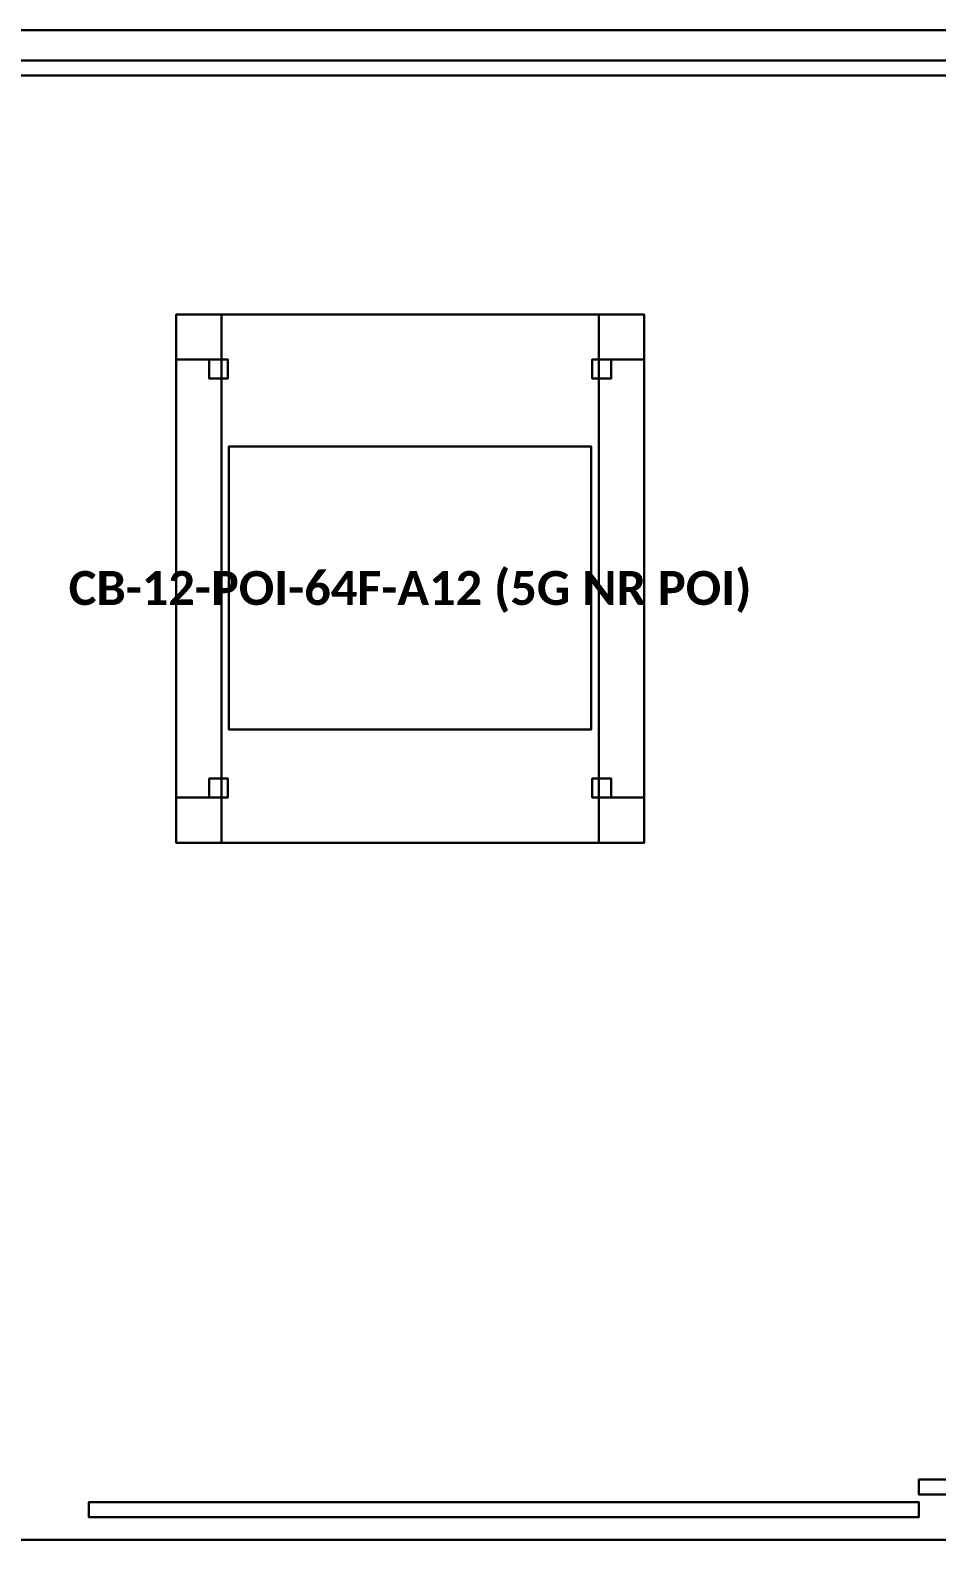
# Model space of a CAD drawing. Header units: millimetres. Extents: x -12500 to 12500, y -33223 to 2000.
# Drawn here: x -4228 to -3026, y 0 to 2000 of the extents above; entities that cross this region are included whole.
import ezdxf
from ezdxf.enums import TextEntityAlignment as Align

# ---------------------------------------------------------------- set-up
doc = ezdxf.new("R2010")
doc.units = ezdxf.units.MM
for name, color, linetype in [('EKP_POI_MODULLERI', 40, 'CONTINUOUS'), ('EKP_POI_TASIYICI_SASE', 30, 'CONTINUOUS'), ('KORKULUK_KAPI', 4, 'CONTINUOUS'), ('ZEMIN_PLATFORM', 8, 'CONTINUOUS')]:
    doc.layers.add(name, color=color, linetype=linetype)
doc.styles.get("Standard").update_dxf_attribs({"font": 'calibrib.ttf'})

msp = doc.modelspace()

# ---------------------------------------------------------------- linework, layer by layer
at = {"layer": 'EKP_POI_MODULLERI'}
for p, q in [((-3484.1, 1448.5, 203.5), (-3964.1, 1448.5, 203.5)), ((-3964.1, 1448.5, 203.5), (-3964.1, 1073.5, 203.5)), ((-3484.1, 1448.5, 467.5), (-3964.1, 1448.5, 467.5)), ((-3964.1, 1448.5, 467.5), (-3964.1, 1073.5, 467.5)), ((-3964.1, 1448.5, 203.5), (-3964.1, 1448.5, 467.5)), ((-3484.1, 1448.5, 633.5), (-3964.1, 1448.5, 633.5)), ((-3964.1, 1448.5, 633.5), (-3964.1, 1073.5, 633.5)), ((-3484.1, 1448.5, 897.5), (-3964.1, 1448.5, 897.5)), ((-3964.1, 1448.5, 897.5), (-3964.1, 1073.5, 897.5)), ((-3964.1, 1448.5, 633.5), (-3964.1, 1448.5, 897.5)), ((-3484.1, 1073.5, 203.5), (-3484.1, 1448.5, 203.5)), ((-3484.1, 1073.5, 467.5), (-3484.1, 1448.5, 467.5)), ((-3484.1, 1448.5, 203.5), (-3484.1, 1448.5, 467.5)), ((-3484.1, 1073.5, 633.5), (-3484.1, 1448.5, 633.5)), ((-3484.1, 1073.5, 897.5), (-3484.1, 1448.5, 897.5)), ((-3484.1, 1448.5, 633.5), (-3484.1, 1448.5, 897.5)), ((-3964.1, 1073.5, 203.5), (-3484.1, 1073.5, 203.5)), ((-3964.1, 1073.5, 467.5), (-3484.1, 1073.5, 467.5)), ((-3964.1, 1073.5, 203.5), (-3964.1, 1073.5, 467.5)), ((-3964.1, 1073.5, 633.5), (-3484.1, 1073.5, 633.5)), ((-3964.1, 1073.5, 897.5), (-3484.1, 1073.5, 897.5)), ((-3964.1, 1073.5, 633.5), (-3964.1, 1073.5, 897.5)), ((-3484.1, 1073.5, 203.5), (-3484.1, 1073.5, 467.5)), ((-3484.1, 1073.5, 633.5), (-3484.1, 1073.5, 897.5))]:
    msp.add_line(p, q, dxfattribs=at)
for points in [[(-3964.1, 1073.5, 203.5), (-3484.1, 1073.5, 203.5), (-3484.1, 1448.5, 203.5), (-3964.1, 1448.5, 203.5)], [(-3964.1, 1073.5, 467.5), (-3484.1, 1073.5, 467.5), (-3484.1, 1448.5, 467.5), (-3964.1, 1448.5, 467.5)], [(-3964.1, 1448.5, 203.5), (-3484.1, 1448.5, 203.5), (-3484.1, 1448.5, 467.5), (-3964.1, 1448.5, 467.5)], [(-3964.1, 1073.5, 203.5), (-3964.1, 1448.5, 203.5), (-3964.1, 1448.5, 467.5), (-3964.1, 1073.5, 467.5)], [(-3964.1, 1073.5, 633.5), (-3484.1, 1073.5, 633.5), (-3484.1, 1448.5, 633.5), (-3964.1, 1448.5, 633.5)], [(-3964.1, 1073.5, 897.5), (-3484.1, 1073.5, 897.5), (-3484.1, 1448.5, 897.5), (-3964.1, 1448.5, 897.5)], [(-3964.1, 1448.5, 633.5), (-3484.1, 1448.5, 633.5), (-3484.1, 1448.5, 897.5), (-3964.1, 1448.5, 897.5)], [(-3964.1, 1073.5, 633.5), (-3964.1, 1448.5, 633.5), (-3964.1, 1448.5, 897.5), (-3964.1, 1073.5, 897.5)], [(-3484.1, 1073.5, 203.5), (-3484.1, 1448.5, 203.5), (-3484.1, 1448.5, 467.5), (-3484.1, 1073.5, 467.5)], [(-3484.1, 1073.5, 633.5), (-3484.1, 1448.5, 633.5), (-3484.1, 1448.5, 897.5), (-3484.1, 1073.5, 897.5)], [(-3964.1, 1073.5, 203.5), (-3484.1, 1073.5, 203.5), (-3484.1, 1073.5, 467.5), (-3964.1, 1073.5, 467.5)], [(-3964.1, 1073.5, 633.5), (-3484.1, 1073.5, 633.5), (-3484.1, 1073.5, 897.5), (-3964.1, 1073.5, 897.5)]]:
    msp.add_3dface(points, dxfattribs=at)
at = {"layer": 'EKP_POI_TASIYICI_SASE'}
for p, q in [((-3414.1, 1623.5, 0), (-4034.1, 1623.5, 0)), ((-4034.1, 1623.5, 0), (-4034.1, 923.5, 0)), ((-3414.1, 1623.5, 100), (-4034.1, 1623.5, 100)), ((-4034.1, 1623.5, 100), (-4034.1, 923.5, 100)), ((-4034.1, 1623.5, 0), (-4034.1, 1623.5, 100)), ((-3974.1, 1623.5, 100), (-4034.1, 1623.5, 100)), ((-4034.1, 1623.5, 100), (-4034.1, 1563.5, 100)), ((-3974.1, 1623.5, 940), (-4034.1, 1623.5, 940)), ((-4034.1, 1623.5, 940), (-4034.1, 1563.5, 940)), ((-4034.1, 1623.5, 100), (-4034.1, 1623.5, 940)), ((-3414.1, 1623.5, 940), (-4034.1, 1623.5, 940)), ((-4034.1, 1623.5, 940), (-4034.1, 923.5, 940)), ((-3414.1, 1623.5, 1000), (-4034.1, 1623.5, 1000)), ((-4034.1, 1623.5, 1000), (-4034.1, 923.5, 1000)), ((-4034.1, 1623.5, 940), (-4034.1, 1623.5, 1000)), ((-3974.1, 1563.5, 100), (-3974.1, 1623.5, 100)), ((-3974.1, 1563.5, 940), (-3974.1, 1623.5, 940)), ((-3974.1, 1623.5, 100), (-3974.1, 1623.5, 940)), ((-3414.1, 1623.5, 100), (-3474.1, 1623.5, 100)), ((-3474.1, 1623.5, 100), (-3474.1, 1563.5, 100)), ((-3414.1, 1623.5, 940), (-3474.1, 1623.5, 940)), ((-3474.1, 1623.5, 940), (-3474.1, 1563.5, 940)), ((-3474.1, 1623.5, 100), (-3474.1, 1623.5, 940)), ((-3414.1, 923.5, 0), (-3414.1, 1623.5, 0)), ((-3414.1, 923.5, 100), (-3414.1, 1623.5, 100)), ((-3414.1, 1623.5, 0), (-3414.1, 1623.5, 100)), ((-3414.1, 1563.5, 100), (-3414.1, 1623.5, 100)), ((-3414.1, 1563.5, 940), (-3414.1, 1623.5, 940)), ((-3414.1, 1623.5, 100), (-3414.1, 1623.5, 940)), ((-3414.1, 923.5, 940), (-3414.1, 1623.5, 940)), ((-3414.1, 923.5, 1000), (-3414.1, 1623.5, 1000)), ((-3414.1, 1623.5, 940), (-3414.1, 1623.5, 1000)), ((-4034.1, 1563.5, 100), (-3974.1, 1563.5, 100)), ((-4034.1, 1563.5, 940), (-3974.1, 1563.5, 940)), ((-4034.1, 1563.5, 100), (-4034.1, 1563.5, 940)), ((-3974.1, 1563.5, 140), (-4034.1, 1563.5, 140)), ((-4034.1, 1563.5, 140), (-4034.1, 983.5, 140)), ((-3974.1, 1563.5, 180), (-4034.1, 1563.5, 180)), ((-4034.1, 1563.5, 180), (-4034.1, 983.5, 180)), ((-4034.1, 1563.5, 140), (-4034.1, 1563.5, 180)), ((-3974.1, 1563.5, 500), (-4034.1, 1563.5, 500)), ((-4034.1, 1563.5, 500), (-4034.1, 983.5, 500)), ((-3974.1, 1563.5, 540), (-4034.1, 1563.5, 540)), ((-4034.1, 1563.5, 540), (-4034.1, 983.5, 540)), ((-4034.1, 1563.5, 500), (-4034.1, 1563.5, 540)), ((-3974.1, 1563.5, 880), (-4034.1, 1563.5, 880)), ((-4034.1, 1563.5, 880), (-4034.1, 983.5, 880)), ((-3974.1, 1563.5, 920), (-4034.1, 1563.5, 920)), ((-4034.1, 1563.5, 920), (-4034.1, 983.5, 920)), ((-4034.1, 1563.5, 880), (-4034.1, 1563.5, 920)), ((-3965.4, 1563.5, 100), (-3990.4, 1563.5, 100)), ((-3990.4, 1563.5, 100), (-3990.4, 1538.5, 100)), ((-3965.4, 1563.5, 940), (-3990.4, 1563.5, 940)), ((-3990.4, 1563.5, 940), (-3990.4, 1538.5, 940)), ((-3990.4, 1563.5, 100), (-3990.4, 1563.5, 940)), ((-3974.1, 1563.5, 100), (-3974.1, 1563.5, 940)), ((-3974.1, 983.5, 140), (-3974.1, 1563.5, 140)), ((-3974.1, 983.5, 180), (-3974.1, 1563.5, 180)), ((-3974.1, 1563.5, 140), (-3974.1, 1563.5, 180)), ((-3974.1, 983.5, 500), (-3974.1, 1563.5, 500)), ((-3974.1, 983.5, 540), (-3974.1, 1563.5, 540)), ((-3974.1, 1563.5, 500), (-3974.1, 1563.5, 540)), ((-3974.1, 983.5, 880), (-3974.1, 1563.5, 880)), ((-3974.1, 983.5, 920), (-3974.1, 1563.5, 920)), ((-3974.1, 1563.5, 880), (-3974.1, 1563.5, 920)), ((-3965.4, 1538.5, 100), (-3965.4, 1563.5, 100)), ((-3965.4, 1538.5, 940), (-3965.4, 1563.5, 940)), ((-3965.4, 1563.5, 100), (-3965.4, 1563.5, 940)), ((-3457.8, 1563.5, 100), (-3482.8, 1563.5, 100)), ((-3482.8, 1563.5, 100), (-3482.8, 1538.5, 100)), ((-3457.8, 1563.5, 940), (-3482.8, 1563.5, 940)), ((-3482.8, 1563.5, 940), (-3482.8, 1538.5, 940)), ((-3482.8, 1563.5, 100), (-3482.8, 1563.5, 940)), ((-3474.1, 1563.5, 100), (-3414.1, 1563.5, 100)), ((-3474.1, 1563.5, 940), (-3414.1, 1563.5, 940)), ((-3474.1, 1563.5, 100), (-3474.1, 1563.5, 940)), ((-3414.1, 1563.5, 140), (-3474.1, 1563.5, 140)), ((-3474.1, 1563.5, 140), (-3474.1, 983.5, 140)), ((-3414.1, 1563.5, 180), (-3474.1, 1563.5, 180)), ((-3474.1, 1563.5, 180), (-3474.1, 983.5, 180)), ((-3474.1, 1563.5, 140), (-3474.1, 1563.5, 180)), ((-3414.1, 1563.5, 500), (-3474.1, 1563.5, 500)), ((-3474.1, 1563.5, 500), (-3474.1, 983.5, 500)), ((-3414.1, 1563.5, 540), (-3474.1, 1563.5, 540)), ((-3474.1, 1563.5, 540), (-3474.1, 983.5, 540)), ((-3474.1, 1563.5, 500), (-3474.1, 1563.5, 540)), ((-3414.1, 1563.5, 880), (-3474.1, 1563.5, 880)), ((-3474.1, 1563.5, 880), (-3474.1, 983.5, 880)), ((-3414.1, 1563.5, 920), (-3474.1, 1563.5, 920)), ((-3474.1, 1563.5, 920), (-3474.1, 983.5, 920)), ((-3474.1, 1563.5, 880), (-3474.1, 1563.5, 920)), ((-3457.8, 1538.5, 100), (-3457.8, 1563.5, 100)), ((-3457.8, 1538.5, 940), (-3457.8, 1563.5, 940)), ((-3457.8, 1563.5, 100), (-3457.8, 1563.5, 940)), ((-3414.1, 1563.5, 100), (-3414.1, 1563.5, 940)), ((-3414.1, 983.5, 140), (-3414.1, 1563.5, 140)), ((-3414.1, 983.5, 180), (-3414.1, 1563.5, 180)), ((-3414.1, 1563.5, 140), (-3414.1, 1563.5, 180)), ((-3414.1, 983.5, 500), (-3414.1, 1563.5, 500)), ((-3414.1, 983.5, 540), (-3414.1, 1563.5, 540)), ((-3414.1, 1563.5, 500), (-3414.1, 1563.5, 540)), ((-3414.1, 983.5, 880), (-3414.1, 1563.5, 880)), ((-3414.1, 983.5, 920), (-3414.1, 1563.5, 920)), ((-3414.1, 1563.5, 880), (-3414.1, 1563.5, 920)), ((-3990.4, 1538.5, 100), (-3965.4, 1538.5, 100)), ((-3990.4, 1538.5, 940), (-3965.4, 1538.5, 940)), ((-3990.4, 1538.5, 100), (-3990.4, 1538.5, 940)), ((-3965.4, 1538.5, 100), (-3965.4, 1538.5, 940)), ((-3482.8, 1538.5, 100), (-3457.8, 1538.5, 100)), ((-3482.8, 1538.5, 940), (-3457.8, 1538.5, 940)), ((-3482.8, 1538.5, 100), (-3482.8, 1538.5, 940)), ((-3457.8, 1538.5, 100), (-3457.8, 1538.5, 940)), ((-3965.4, 1008.5, 100), (-3990.4, 1008.5, 100)), ((-3990.4, 1008.5, 100), (-3990.4, 983.5, 100)), ((-3965.4, 1008.5, 940), (-3990.4, 1008.5, 940)), ((-3990.4, 1008.5, 940), (-3990.4, 983.5, 940)), ((-3990.4, 1008.5, 100), (-3990.4, 1008.5, 940)), ((-3965.4, 983.5, 100), (-3965.4, 1008.5, 100)), ((-3965.4, 983.5, 940), (-3965.4, 1008.5, 940)), ((-3965.4, 1008.5, 100), (-3965.4, 1008.5, 940)), ((-3457.8, 1008.5, 100), (-3482.8, 1008.5, 100)), ((-3482.8, 1008.5, 100), (-3482.8, 983.5, 100)), ((-3457.8, 1008.5, 940), (-3482.8, 1008.5, 940)), ((-3482.8, 1008.5, 940), (-3482.8, 983.5, 940)), ((-3482.8, 1008.5, 100), (-3482.8, 1008.5, 940)), ((-3457.8, 983.5, 100), (-3457.8, 1008.5, 100)), ((-3457.8, 983.5, 940), (-3457.8, 1008.5, 940)), ((-3457.8, 1008.5, 100), (-3457.8, 1008.5, 940)), ((-3974.1, 983.5, 100), (-4034.1, 983.5, 100)), ((-4034.1, 983.5, 100), (-4034.1, 923.5, 100)), ((-3974.1, 983.5, 940), (-4034.1, 983.5, 940)), ((-4034.1, 983.5, 940), (-4034.1, 923.5, 940)), ((-4034.1, 983.5, 100), (-4034.1, 983.5, 940)), ((-4034.1, 983.5, 140), (-3974.1, 983.5, 140)), ((-4034.1, 983.5, 180), (-3974.1, 983.5, 180)), ((-4034.1, 983.5, 140), (-4034.1, 983.5, 180)), ((-4034.1, 983.5, 500), (-3974.1, 983.5, 500)), ((-4034.1, 983.5, 540), (-3974.1, 983.5, 540)), ((-4034.1, 983.5, 500), (-4034.1, 983.5, 540)), ((-4034.1, 983.5, 880), (-3974.1, 983.5, 880)), ((-4034.1, 983.5, 920), (-3974.1, 983.5, 920)), ((-4034.1, 983.5, 880), (-4034.1, 983.5, 920)), ((-3990.4, 983.5, 100), (-3965.4, 983.5, 100)), ((-3990.4, 983.5, 940), (-3965.4, 983.5, 940)), ((-3990.4, 983.5, 100), (-3990.4, 983.5, 940)), ((-3974.1, 923.5, 100), (-3974.1, 983.5, 100)), ((-3974.1, 923.5, 940), (-3974.1, 983.5, 940)), ((-3974.1, 983.5, 100), (-3974.1, 983.5, 940)), ((-3974.1, 983.5, 140), (-3974.1, 983.5, 180)), ((-3974.1, 983.5, 500), (-3974.1, 983.5, 540)), ((-3974.1, 983.5, 880), (-3974.1, 983.5, 920)), ((-3965.4, 983.5, 100), (-3965.4, 983.5, 940)), ((-3482.8, 983.5, 100), (-3457.8, 983.5, 100)), ((-3482.8, 983.5, 940), (-3457.8, 983.5, 940)), ((-3482.8, 983.5, 100), (-3482.8, 983.5, 940)), ((-3414.1, 983.5, 100), (-3474.1, 983.5, 100)), ((-3474.1, 983.5, 100), (-3474.1, 923.5, 100)), ((-3414.1, 983.5, 940), (-3474.1, 983.5, 940)), ((-3474.1, 983.5, 940), (-3474.1, 923.5, 940)), ((-3474.1, 983.5, 100), (-3474.1, 983.5, 940)), ((-3474.1, 983.5, 140), (-3414.1, 983.5, 140)), ((-3474.1, 983.5, 180), (-3414.1, 983.5, 180)), ((-3474.1, 983.5, 140), (-3474.1, 983.5, 180)), ((-3474.1, 983.5, 500), (-3414.1, 983.5, 500)), ((-3474.1, 983.5, 540), (-3414.1, 983.5, 540)), ((-3474.1, 983.5, 500), (-3474.1, 983.5, 540)), ((-3474.1, 983.5, 880), (-3414.1, 983.5, 880)), ((-3474.1, 983.5, 920), (-3414.1, 983.5, 920)), ((-3474.1, 983.5, 880), (-3474.1, 983.5, 920)), ((-3457.8, 983.5, 100), (-3457.8, 983.5, 940)), ((-3414.1, 923.5, 100), (-3414.1, 983.5, 100)), ((-3414.1, 923.5, 940), (-3414.1, 983.5, 940)), ((-3414.1, 983.5, 100), (-3414.1, 983.5, 940)), ((-3414.1, 983.5, 140), (-3414.1, 983.5, 180)), ((-3414.1, 983.5, 500), (-3414.1, 983.5, 540)), ((-3414.1, 983.5, 880), (-3414.1, 983.5, 920)), ((-4034.1, 923.5, 0), (-3414.1, 923.5, 0)), ((-4034.1, 923.5, 100), (-3414.1, 923.5, 100)), ((-4034.1, 923.5, 0), (-4034.1, 923.5, 100)), ((-4034.1, 923.5, 100), (-3974.1, 923.5, 100)), ((-4034.1, 923.5, 940), (-3974.1, 923.5, 940)), ((-4034.1, 923.5, 100), (-4034.1, 923.5, 940)), ((-4034.1, 923.5, 940), (-3414.1, 923.5, 940)), ((-4034.1, 923.5, 1000), (-3414.1, 923.5, 1000)), ((-4034.1, 923.5, 940), (-4034.1, 923.5, 1000)), ((-3974.1, 923.5, 100), (-3974.1, 923.5, 940)), ((-3474.1, 923.5, 100), (-3414.1, 923.5, 100)), ((-3474.1, 923.5, 940), (-3414.1, 923.5, 940)), ((-3474.1, 923.5, 100), (-3474.1, 923.5, 940)), ((-3414.1, 923.5, 0), (-3414.1, 923.5, 100)), ((-3414.1, 923.5, 100), (-3414.1, 923.5, 940)), ((-3414.1, 923.5, 940), (-3414.1, 923.5, 1000))]:
    msp.add_line(p, q, dxfattribs=at)
for points in [[(-4034.1, 923.5, 0), (-3414.1, 923.5, 0), (-3414.1, 1623.5, 0), (-4034.1, 1623.5, 0)], [(-4034.1, 923.5, 100), (-3414.1, 923.5, 100), (-3414.1, 1623.5, 100), (-4034.1, 1623.5, 100)], [(-4034.1, 1623.5, 0), (-3414.1, 1623.5, 0), (-3414.1, 1623.5, 100), (-4034.1, 1623.5, 100)], [(-4034.1, 923.5, 0), (-4034.1, 1623.5, 0), (-4034.1, 1623.5, 100), (-4034.1, 923.5, 100)], [(-4034.1, 1563.5, 100), (-3974.1, 1563.5, 100), (-3974.1, 1623.5, 100), (-4034.1, 1623.5, 100)], [(-4034.1, 1563.5, 940), (-3974.1, 1563.5, 940), (-3974.1, 1623.5, 940), (-4034.1, 1623.5, 940)], [(-4034.1, 1623.5, 100), (-3974.1, 1623.5, 100), (-3974.1, 1623.5, 940), (-4034.1, 1623.5, 940)], [(-4034.1, 1563.5, 100), (-4034.1, 1623.5, 100), (-4034.1, 1623.5, 940), (-4034.1, 1563.5, 940)], [(-4034.1, 923.5, 940), (-3414.1, 923.5, 940), (-3414.1, 1623.5, 940), (-4034.1, 1623.5, 940)], [(-4034.1, 923.5, 1000), (-3414.1, 923.5, 1000), (-3414.1, 1623.5, 1000), (-4034.1, 1623.5, 1000)], [(-4034.1, 1623.5, 940), (-3414.1, 1623.5, 940), (-3414.1, 1623.5, 1000), (-4034.1, 1623.5, 1000)], [(-4034.1, 923.5, 940), (-4034.1, 1623.5, 940), (-4034.1, 1623.5, 1000), (-4034.1, 923.5, 1000)], [(-3974.1, 1563.5, 100), (-3974.1, 1623.5, 100), (-3974.1, 1623.5, 940), (-3974.1, 1563.5, 940)], [(-3474.1, 1563.5, 100), (-3414.1, 1563.5, 100), (-3414.1, 1623.5, 100), (-3474.1, 1623.5, 100)], [(-3474.1, 1563.5, 940), (-3414.1, 1563.5, 940), (-3414.1, 1623.5, 940), (-3474.1, 1623.5, 940)], [(-3474.1, 1623.5, 100), (-3414.1, 1623.5, 100), (-3414.1, 1623.5, 940), (-3474.1, 1623.5, 940)], [(-3474.1, 1563.5, 100), (-3474.1, 1623.5, 100), (-3474.1, 1623.5, 940), (-3474.1, 1563.5, 940)], [(-3414.1, 923.5, 0), (-3414.1, 1623.5, 0), (-3414.1, 1623.5, 100), (-3414.1, 923.5, 100)], [(-3414.1, 1563.5, 100), (-3414.1, 1623.5, 100), (-3414.1, 1623.5, 940), (-3414.1, 1563.5, 940)], [(-3414.1, 923.5, 940), (-3414.1, 1623.5, 940), (-3414.1, 1623.5, 1000), (-3414.1, 923.5, 1000)], [(-4034.1, 1563.5, 100), (-3974.1, 1563.5, 100), (-3974.1, 1563.5, 940), (-4034.1, 1563.5, 940)], [(-4034.1, 983.5, 140), (-3974.1, 983.5, 140), (-3974.1, 1563.5, 140), (-4034.1, 1563.5, 140)], [(-4034.1, 983.5, 180), (-3974.1, 983.5, 180), (-3974.1, 1563.5, 180), (-4034.1, 1563.5, 180)], [(-4034.1, 1563.5, 140), (-3974.1, 1563.5, 140), (-3974.1, 1563.5, 180), (-4034.1, 1563.5, 180)], [(-4034.1, 983.5, 140), (-4034.1, 1563.5, 140), (-4034.1, 1563.5, 180), (-4034.1, 983.5, 180)], [(-4034.1, 983.5, 500), (-3974.1, 983.5, 500), (-3974.1, 1563.5, 500), (-4034.1, 1563.5, 500)], [(-4034.1, 983.5, 540), (-3974.1, 983.5, 540), (-3974.1, 1563.5, 540), (-4034.1, 1563.5, 540)], [(-4034.1, 1563.5, 500), (-3974.1, 1563.5, 500), (-3974.1, 1563.5, 540), (-4034.1, 1563.5, 540)], [(-4034.1, 983.5, 500), (-4034.1, 1563.5, 500), (-4034.1, 1563.5, 540), (-4034.1, 983.5, 540)], [(-4034.1, 983.5, 880), (-3974.1, 983.5, 880), (-3974.1, 1563.5, 880), (-4034.1, 1563.5, 880)], [(-4034.1, 983.5, 920), (-3974.1, 983.5, 920), (-3974.1, 1563.5, 920), (-4034.1, 1563.5, 920)], [(-4034.1, 1563.5, 880), (-3974.1, 1563.5, 880), (-3974.1, 1563.5, 920), (-4034.1, 1563.5, 920)], [(-4034.1, 983.5, 880), (-4034.1, 1563.5, 880), (-4034.1, 1563.5, 920), (-4034.1, 983.5, 920)], [(-3990.4, 1538.5, 100), (-3965.4, 1538.5, 100), (-3965.4, 1563.5, 100), (-3990.4, 1563.5, 100)], [(-3990.4, 1538.5, 940), (-3965.4, 1538.5, 940), (-3965.4, 1563.5, 940), (-3990.4, 1563.5, 940)], [(-3990.4, 1563.5, 100), (-3965.4, 1563.5, 100), (-3965.4, 1563.5, 940), (-3990.4, 1563.5, 940)], [(-3990.4, 1538.5, 100), (-3990.4, 1563.5, 100), (-3990.4, 1563.5, 940), (-3990.4, 1538.5, 940)], [(-3974.1, 983.5, 140), (-3974.1, 1563.5, 140), (-3974.1, 1563.5, 180), (-3974.1, 983.5, 180)], [(-3974.1, 983.5, 500), (-3974.1, 1563.5, 500), (-3974.1, 1563.5, 540), (-3974.1, 983.5, 540)], [(-3974.1, 983.5, 880), (-3974.1, 1563.5, 880), (-3974.1, 1563.5, 920), (-3974.1, 983.5, 920)], [(-3965.4, 1538.5, 100), (-3965.4, 1563.5, 100), (-3965.4, 1563.5, 940), (-3965.4, 1538.5, 940)], [(-3482.8, 1538.5, 100), (-3457.8, 1538.5, 100), (-3457.8, 1563.5, 100), (-3482.8, 1563.5, 100)], [(-3482.8, 1538.5, 940), (-3457.8, 1538.5, 940), (-3457.8, 1563.5, 940), (-3482.8, 1563.5, 940)], [(-3482.8, 1563.5, 100), (-3457.8, 1563.5, 100), (-3457.8, 1563.5, 940), (-3482.8, 1563.5, 940)], [(-3482.8, 1538.5, 100), (-3482.8, 1563.5, 100), (-3482.8, 1563.5, 940), (-3482.8, 1538.5, 940)], [(-3474.1, 1563.5, 100), (-3414.1, 1563.5, 100), (-3414.1, 1563.5, 940), (-3474.1, 1563.5, 940)], [(-3474.1, 983.5, 140), (-3414.1, 983.5, 140), (-3414.1, 1563.5, 140), (-3474.1, 1563.5, 140)], [(-3474.1, 983.5, 180), (-3414.1, 983.5, 180), (-3414.1, 1563.5, 180), (-3474.1, 1563.5, 180)], [(-3474.1, 1563.5, 140), (-3414.1, 1563.5, 140), (-3414.1, 1563.5, 180), (-3474.1, 1563.5, 180)], [(-3474.1, 983.5, 140), (-3474.1, 1563.5, 140), (-3474.1, 1563.5, 180), (-3474.1, 983.5, 180)], [(-3474.1, 983.5, 500), (-3414.1, 983.5, 500), (-3414.1, 1563.5, 500), (-3474.1, 1563.5, 500)], [(-3474.1, 983.5, 540), (-3414.1, 983.5, 540), (-3414.1, 1563.5, 540), (-3474.1, 1563.5, 540)], [(-3474.1, 1563.5, 500), (-3414.1, 1563.5, 500), (-3414.1, 1563.5, 540), (-3474.1, 1563.5, 540)], [(-3474.1, 983.5, 500), (-3474.1, 1563.5, 500), (-3474.1, 1563.5, 540), (-3474.1, 983.5, 540)], [(-3474.1, 983.5, 880), (-3414.1, 983.5, 880), (-3414.1, 1563.5, 880), (-3474.1, 1563.5, 880)], [(-3474.1, 983.5, 920), (-3414.1, 983.5, 920), (-3414.1, 1563.5, 920), (-3474.1, 1563.5, 920)], [(-3474.1, 1563.5, 880), (-3414.1, 1563.5, 880), (-3414.1, 1563.5, 920), (-3474.1, 1563.5, 920)], [(-3474.1, 983.5, 880), (-3474.1, 1563.5, 880), (-3474.1, 1563.5, 920), (-3474.1, 983.5, 920)], [(-3457.8, 1538.5, 100), (-3457.8, 1563.5, 100), (-3457.8, 1563.5, 940), (-3457.8, 1538.5, 940)], [(-3414.1, 983.5, 140), (-3414.1, 1563.5, 140), (-3414.1, 1563.5, 180), (-3414.1, 983.5, 180)], [(-3414.1, 983.5, 500), (-3414.1, 1563.5, 500), (-3414.1, 1563.5, 540), (-3414.1, 983.5, 540)], [(-3414.1, 983.5, 880), (-3414.1, 1563.5, 880), (-3414.1, 1563.5, 920), (-3414.1, 983.5, 920)], [(-3990.4, 1538.5, 100), (-3965.4, 1538.5, 100), (-3965.4, 1538.5, 940), (-3990.4, 1538.5, 940)], [(-3482.8, 1538.5, 100), (-3457.8, 1538.5, 100), (-3457.8, 1538.5, 940), (-3482.8, 1538.5, 940)], [(-3990.4, 983.5, 100), (-3965.4, 983.5, 100), (-3965.4, 1008.5, 100), (-3990.4, 1008.5, 100)], [(-3990.4, 983.5, 940), (-3965.4, 983.5, 940), (-3965.4, 1008.5, 940), (-3990.4, 1008.5, 940)], [(-3990.4, 1008.5, 100), (-3965.4, 1008.5, 100), (-3965.4, 1008.5, 940), (-3990.4, 1008.5, 940)], [(-3990.4, 983.5, 100), (-3990.4, 1008.5, 100), (-3990.4, 1008.5, 940), (-3990.4, 983.5, 940)], [(-3965.4, 983.5, 100), (-3965.4, 1008.5, 100), (-3965.4, 1008.5, 940), (-3965.4, 983.5, 940)], [(-3482.8, 983.5, 100), (-3457.8, 983.5, 100), (-3457.8, 1008.5, 100), (-3482.8, 1008.5, 100)], [(-3482.8, 983.5, 940), (-3457.8, 983.5, 940), (-3457.8, 1008.5, 940), (-3482.8, 1008.5, 940)], [(-3482.8, 1008.5, 100), (-3457.8, 1008.5, 100), (-3457.8, 1008.5, 940), (-3482.8, 1008.5, 940)], [(-3482.8, 983.5, 100), (-3482.8, 1008.5, 100), (-3482.8, 1008.5, 940), (-3482.8, 983.5, 940)], [(-3457.8, 983.5, 100), (-3457.8, 1008.5, 100), (-3457.8, 1008.5, 940), (-3457.8, 983.5, 940)], [(-4034.1, 923.5, 100), (-3974.1, 923.5, 100), (-3974.1, 983.5, 100), (-4034.1, 983.5, 100)], [(-4034.1, 923.5, 940), (-3974.1, 923.5, 940), (-3974.1, 983.5, 940), (-4034.1, 983.5, 940)], [(-4034.1, 983.5, 100), (-3974.1, 983.5, 100), (-3974.1, 983.5, 940), (-4034.1, 983.5, 940)], [(-4034.1, 923.5, 100), (-4034.1, 983.5, 100), (-4034.1, 983.5, 940), (-4034.1, 923.5, 940)], [(-4034.1, 983.5, 140), (-3974.1, 983.5, 140), (-3974.1, 983.5, 180), (-4034.1, 983.5, 180)], [(-4034.1, 983.5, 500), (-3974.1, 983.5, 500), (-3974.1, 983.5, 540), (-4034.1, 983.5, 540)], [(-4034.1, 983.5, 880), (-3974.1, 983.5, 880), (-3974.1, 983.5, 920), (-4034.1, 983.5, 920)], [(-3990.4, 983.5, 100), (-3965.4, 983.5, 100), (-3965.4, 983.5, 940), (-3990.4, 983.5, 940)], [(-3974.1, 923.5, 100), (-3974.1, 983.5, 100), (-3974.1, 983.5, 940), (-3974.1, 923.5, 940)], [(-3482.8, 983.5, 100), (-3457.8, 983.5, 100), (-3457.8, 983.5, 940), (-3482.8, 983.5, 940)], [(-3474.1, 923.5, 100), (-3414.1, 923.5, 100), (-3414.1, 983.5, 100), (-3474.1, 983.5, 100)], [(-3474.1, 923.5, 940), (-3414.1, 923.5, 940), (-3414.1, 983.5, 940), (-3474.1, 983.5, 940)], [(-3474.1, 983.5, 100), (-3414.1, 983.5, 100), (-3414.1, 983.5, 940), (-3474.1, 983.5, 940)], [(-3474.1, 923.5, 100), (-3474.1, 983.5, 100), (-3474.1, 983.5, 940), (-3474.1, 923.5, 940)], [(-3474.1, 983.5, 140), (-3414.1, 983.5, 140), (-3414.1, 983.5, 180), (-3474.1, 983.5, 180)], [(-3474.1, 983.5, 500), (-3414.1, 983.5, 500), (-3414.1, 983.5, 540), (-3474.1, 983.5, 540)], [(-3474.1, 983.5, 880), (-3414.1, 983.5, 880), (-3414.1, 983.5, 920), (-3474.1, 983.5, 920)], [(-3414.1, 923.5, 100), (-3414.1, 983.5, 100), (-3414.1, 983.5, 940), (-3414.1, 923.5, 940)], [(-4034.1, 923.5, 0), (-3414.1, 923.5, 0), (-3414.1, 923.5, 100), (-4034.1, 923.5, 100)], [(-4034.1, 923.5, 100), (-3974.1, 923.5, 100), (-3974.1, 923.5, 940), (-4034.1, 923.5, 940)], [(-4034.1, 923.5, 940), (-3414.1, 923.5, 940), (-3414.1, 923.5, 1000), (-4034.1, 923.5, 1000)], [(-3474.1, 923.5, 100), (-3414.1, 923.5, 100), (-3414.1, 923.5, 940), (-3474.1, 923.5, 940)]]:
    msp.add_3dface(points, dxfattribs=at)
at = {"layer": 'KORKULUK_KAPI'}
for p, q in [((-1800, 1960), (-4300, 1960)), ((-1800, 1960, 1700), (-4300, 1960, 1700)), ((-4300, 1940), (-1800, 1940)), ((-4300, 1940, 1700), (-1800, 1940, 1700)), ((-1950, 80, 20), (-3050, 80, 20)), ((-3050, 80, 20), (-3050, 60, 20)), ((-1950, 80, 1680), (-3050, 80, 1680)), ((-3050, 80, 1680), (-3050, 60, 1680)), ((-3050, 80, 20), (-3050, 80, 1680)), ((-3050, 60, 20), (-1950, 60, 20)), ((-3050, 60, 1680), (-1950, 60, 1680)), ((-3050, 60, 20), (-3050, 60, 1680)), ((-3050, 50, 20), (-4150, 50, 20)), ((-4150, 50, 20), (-4150, 30, 20)), ((-3050, 50, 1680), (-4150, 50, 1680)), ((-4150, 50, 1680), (-4150, 30, 1680)), ((-4150, 50, 20), (-4150, 50, 1680)), ((-3050, 30, 20), (-3050, 50, 20)), ((-3050, 30, 1680), (-3050, 50, 1680)), ((-3050, 50, 20), (-3050, 50, 1680)), ((-4150, 30, 20), (-3050, 30, 20)), ((-4150, 30, 1680), (-3050, 30, 1680)), ((-4150, 30, 20), (-4150, 30, 1680)), ((-3050, 30, 20), (-3050, 30, 1680))]:
    msp.add_line(p, q, dxfattribs=at)
for points in [[(-4300, 1940), (-1800, 1940), (-1800, 1960), (-4300, 1960)], [(-4300, 1940, 1700), (-1800, 1940, 1700), (-1800, 1960, 1700), (-4300, 1960, 1700)], [(-4300, 1960), (-1800, 1960), (-1800, 1960, 1700), (-4300, 1960, 1700)], [(-4300, 1940), (-1800, 1940), (-1800, 1940, 1700), (-4300, 1940, 1700)], [(-3050, 60, 20), (-1950, 60, 20), (-1950, 80, 20), (-3050, 80, 20)], [(-3050, 60, 1680), (-1950, 60, 1680), (-1950, 80, 1680), (-3050, 80, 1680)], [(-3050, 80, 20), (-1950, 80, 20), (-1950, 80, 1680), (-3050, 80, 1680)], [(-3050, 60, 20), (-3050, 80, 20), (-3050, 80, 1680), (-3050, 60, 1680)], [(-3050, 60, 20), (-1950, 60, 20), (-1950, 60, 1680), (-3050, 60, 1680)], [(-4150, 30, 20), (-3050, 30, 20), (-3050, 50, 20), (-4150, 50, 20)], [(-4150, 30, 1680), (-3050, 30, 1680), (-3050, 50, 1680), (-4150, 50, 1680)], [(-4150, 50, 20), (-3050, 50, 20), (-3050, 50, 1680), (-4150, 50, 1680)], [(-4150, 30, 20), (-4150, 50, 20), (-4150, 50, 1680), (-4150, 30, 1680)], [(-3050, 30, 20), (-3050, 50, 20), (-3050, 50, 1680), (-3050, 30, 1680)], [(-4150, 30, 20), (-3050, 30, 20), (-3050, 30, 1680), (-4150, 30, 1680)]]:
    msp.add_3dface(points, dxfattribs=at)
at = {"layer": 'ZEMIN_PLATFORM'}
for p, q in [((12500, 2000, -400), (-12500, 2000, -400)), ((12500, 2000), (-12500, 2000)), ((-12500, 0, -400), (12500, 0, -400)), ((-12500, 0), (12500, 0))]:
    msp.add_line(p, q, dxfattribs=at)
for points in [[(-12500, 0, -400), (12500, 0, -400), (12500, 2000, -400), (-12500, 2000, -400)], [(-12500, 0), (12500, 0), (12500, 2000), (-12500, 2000)], [(-12500, 2000, -400), (12500, 2000, -400), (12500, 2000), (-12500, 2000)], [(-12500, 0, -400), (12500, 0, -400), (12500, 0), (-12500, 0)]]:
    msp.add_3dface(points, dxfattribs=at)

# ---------------------------------------------------------------- texts
at = {"layer": 'EKP_POI_MODULLERI'}
msp.add_text('CB-12-POI-64F-A12 (5G NR POI)', height=45, dxfattribs=at).set_placement((-3724.1, 1261), align=Align.MIDDLE_CENTER)
msp.add_text('CB-12-POI-64F-A12 (5G NR POI)', height=45, dxfattribs=at).set_placement((-3724.1, 1261), align=Align.MIDDLE_CENTER)

doc.saveas('drawing.dxf')
